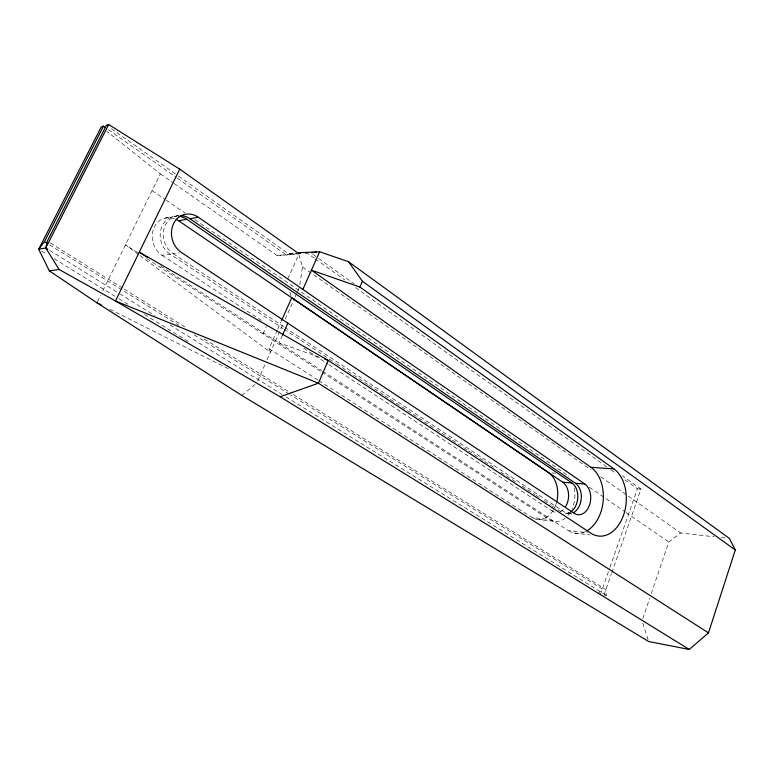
<?xml version="1.0" encoding="UTF-8"?>
<svg xmlns="http://www.w3.org/2000/svg" width="774" height="774" viewBox="0 0 774 774"><rect width="100%" height="100%" fill="white"/><g stroke="black" fill="none" stroke-linecap="round" stroke-linejoin="round"><path stroke-width="0.58" stroke-dasharray="3.87 2.9" d="M299.819 284.764L302.479 266.972L298.822 254.375L287.473 279.646M642.817 618.542L649.744 598.109M651.282 593.561L668.765 542.013L680.656 532.996L714.228 536.769M603.962 595.138L611.421 573.766M611.818 572.644L640.998 489.091L622.325 475.739M600.421 594.548L609.535 568.503M609.941 567.371L637.437 488.8L622.712 478.284M257.723 380.769L265.066 364.293M267.03 359.9L283.236 323.532M285.209 319.12L294.546 298.164M295.039 297.061L297.003 292.649M297.497 291.546L299.461 287.135M282.5 335.229L279.085 342.892L320.426 357.636M139.959 255.546L270.455 352.209L269.013 348.668L277.227 330.285M277.711 329.202L281.088 321.636M263.044 333.991L266.42 326.493M97.485 301.725L100.649 295.281M102.768 290.985L160.334 173.831L106.88 131.377M597.78 594.103L602.365 589.004L290.608 394.885M241.875 395.475L254.994 384.436M164.949 218.152L172.999 216.633M176.104 216.043L178.465 215.598M174.285 218.578A20.511 17.812 73.7 0 0 153.271 229.607A20.511 17.812 73.7 0 0 162.066 255.323L170.087 254.153L283.032 328.582M178.426 215.627A20.772 17.947 74.3 0 0 163.469 231.455A20.772 17.947 74.3 0 0 173.192 253.698L179.075 252.837M174.169 183.506L277.015 255.468L297.081 253.795M178.417 176.037L288.857 253.949L295.426 253.098M305.295 253.553L307.452 253.282L314.331 258.187M288.857 253.949L296.935 253.543M277.015 255.468L297.671 254.433M552.036 472.943L555.471 473.204M637.437 488.8L640.998 489.091M328.979 364.728L552.162 511.014L554.465 511.256M284.958 327.508L564.885 512.359L573.079 513.239M567.632 513.568L572.325 514.071M721.252 537.553L727.105 538.211M318.772 380.605L531.98 517.448L549.095 519.383A25.02 17.618 -85.1 0 0 565.136 518.212M536.324 519.286L553.439 521.241M322.69 371.191L568.058 530.451L587.495 532.793M574.037 532.986L590.049 534.931M604.852 595.283L606.623 595.583L605.907 589.575L292.272 393.927M109.918 309.3L230.836 369.962M41.786 251.124L46.924 254.298M54.112 258.729L117.832 298.038M118.867 298.677L129.142 305.014M144.554 314.525L188.75 341.779M49.846 250.505L118.674 293.162M119.699 293.801L154.626 315.453M170.038 325.003L282.007 394.392M286.119 396.946L606.623 595.583M49.604 244.836L178.823 325.293M194.206 334.871L289.582 394.247M50.378 243.026L123.153 288.421M124.179 289.07L186.698 328.07M204.123 338.935L291.247 393.289M269.013 348.668L317.756 379.947M137.598 252.672L125.456 244.807L138.991 254.83M146.702 258.574L320.862 371.462M321.878 372.12L549.095 519.383M160.547 265.956L321.674 370.533M162.066 255.323L261.36 320.407M303.737 348.184L327.973 364.07M173.192 253.698L283.952 326.841M284.039 329.24L335.471 363.132M336.477 363.799L367.737 384.397M368.743 385.065L383.865 395.03M384.881 395.698L435.298 428.922M436.304 429.589L451.436 439.555M452.442 440.222L467.564 450.187M468.58 450.855L483.702 460.82M484.708 461.488L493.783 467.467M500.846 472.121L515.968 482.086M522.024 486.072L535.124 494.712M536.14 495.379L539.159 497.372M544.209 500.691L551.262 505.345M552.268 506.002L561.344 511.991A15.983 11.184 -85.1 0 0 563.162 512.91M152.081 190.627L165.017 199.411M166.013 200.089L184.928 212.927M194.884 219.681L286.477 281.842L565.765 473.988A25.02 17.618 -85.1 0 1 568.793 476.678M589.343 487.194L625.082 511.866M626.069 512.552L668.765 542.013M160.334 173.831L173.183 182.819M108.389 129.664L176.308 177.469M177.285 178.165L285.558 254.365M302.479 266.972L590.804 469.789M600.672 476.736L627.337 495.486M628.324 496.182L680.656 532.996M111.369 128.726L177.43 175.34M315.308 258.893L344.778 279.917M355.576 287.628L606.99 467.07M610.918 469.876L614.846 472.682M312.754 254.269L317.669 257.781M318.646 258.487L354.028 283.797M289.844 292.127L290.966 295.552M642.778 623.109L648.651 641.501M568.958 512.785A15.983 11.184 -85.1 0 1 564.101 513.191M170.087 254.153A20.695 17.908 74.1 0 1 160.479 231.339A20.695 17.908 74.1 0 1 176.501 216.139M563.366 509.427A15.867 11.165 -85.1 0 1 560.715 511.382M554.919 512.204A15.867 11.165 -85.1 0 1 552.162 511.014M570.554 513.684A16.031 11.184 -85.1 0 1 564.885 512.359M574.202 487.978A25.02 17.618 -85.1 0 1 572.121 508.789M570.254 512.359A25.02 17.618 -85.1 0 1 566.732 516.8M556.38 503.168A24.681 17.579 -85 0 1 553.691 509.534M553.091 510.54A24.681 17.579 -85 0 1 531.98 517.448M585.531 531.515A34.791 24.12 -85.2 0 1 568.058 530.451"/><path stroke-width="1.16" d="M689.257 649.463L280.101 396.733L115.461 300.989L59.076 269.458L45.743 247.961L47.301 241.111L106.435 125.253L108.679 124.537L179.723 169.129L297.622 252.817L319.633 251.743L348.561 261.747L729.447 538.472L735.3 549.995L708.471 632.88L689.257 649.463L648.651 641.501L241.875 395.475L96.963 302.798L49.343 270.89L38.7 249.228L101.249 126.907L103.464 126.201L105.438 127.584M147.37 257.403L139.262 252.15L328.244 360.423L590.92 533.199A35.42 24.158 -85.2 0 0 623.438 515.484A35.42 24.158 -85.2 0 0 613.879 468.88L359.92 287.048L362.416 281.262L348.561 261.747M282.5 335.229L287.86 323.174M302.876 289.408L319.633 251.743M281.572 320.552L291.711 297.845L548.602 472.691A24.681 17.579 -85 0 1 556.661 502.152M179.723 169.129L115.461 300.989L318.414 383.207L708.471 632.88M47.794 249.238L45.743 247.961L38.7 249.228L44.476 241.643L103.464 126.201M45.743 247.961L108.679 124.537M280.101 396.733L318.414 383.207L328.244 360.423L324.896 359.233M176.095 219.313A20.511 17.812 73.7 0 1 178.688 220.803L186.805 219.313L571.938 482.976A15.983 11.184 -85.1 0 1 577.781 497.334A15.983 11.184 -85.1 0 1 570.815 511.808M180.797 215.569A20.772 17.947 74.3 0 1 189.94 218.742L198.27 217.213L584.873 484.04A16.148 11.194 -85.2 0 1 589.391 505.364A16.148 11.194 -85.2 0 1 574.25 513.356L181.435 252.498A20.966 18.034 74.7 0 1 173.511 223.792A20.966 18.034 74.7 0 1 198.27 217.213M49.343 270.89L59.076 269.458M311.893 252.721L316.314 252.16M298.087 253.485L300.399 253.379M359.92 287.048L311.429 270.174L590.93 467.303L613.879 468.88M178.688 220.803L562.746 482.221L571.938 482.976M189.94 218.742L575.479 483.266L584.873 484.04M96.963 302.798L101.278 304.966M44.476 241.643L47.553 243.558M362.416 281.262L735.3 549.995M178.862 216.256A20.695 17.908 74.1 0 1 186.805 219.313M562.746 482.221A15.867 11.165 -85.1 0 1 565.601 506.612M575.479 483.266A16.031 11.184 -85.1 0 1 581.284 498.359A16.031 11.184 -85.1 0 1 573.437 512.727M590.93 467.303A34.791 24.12 -85.2 0 1 603.265 499.907A34.791 24.12 -85.2 0 1 586.537 531.003"/></g></svg>
